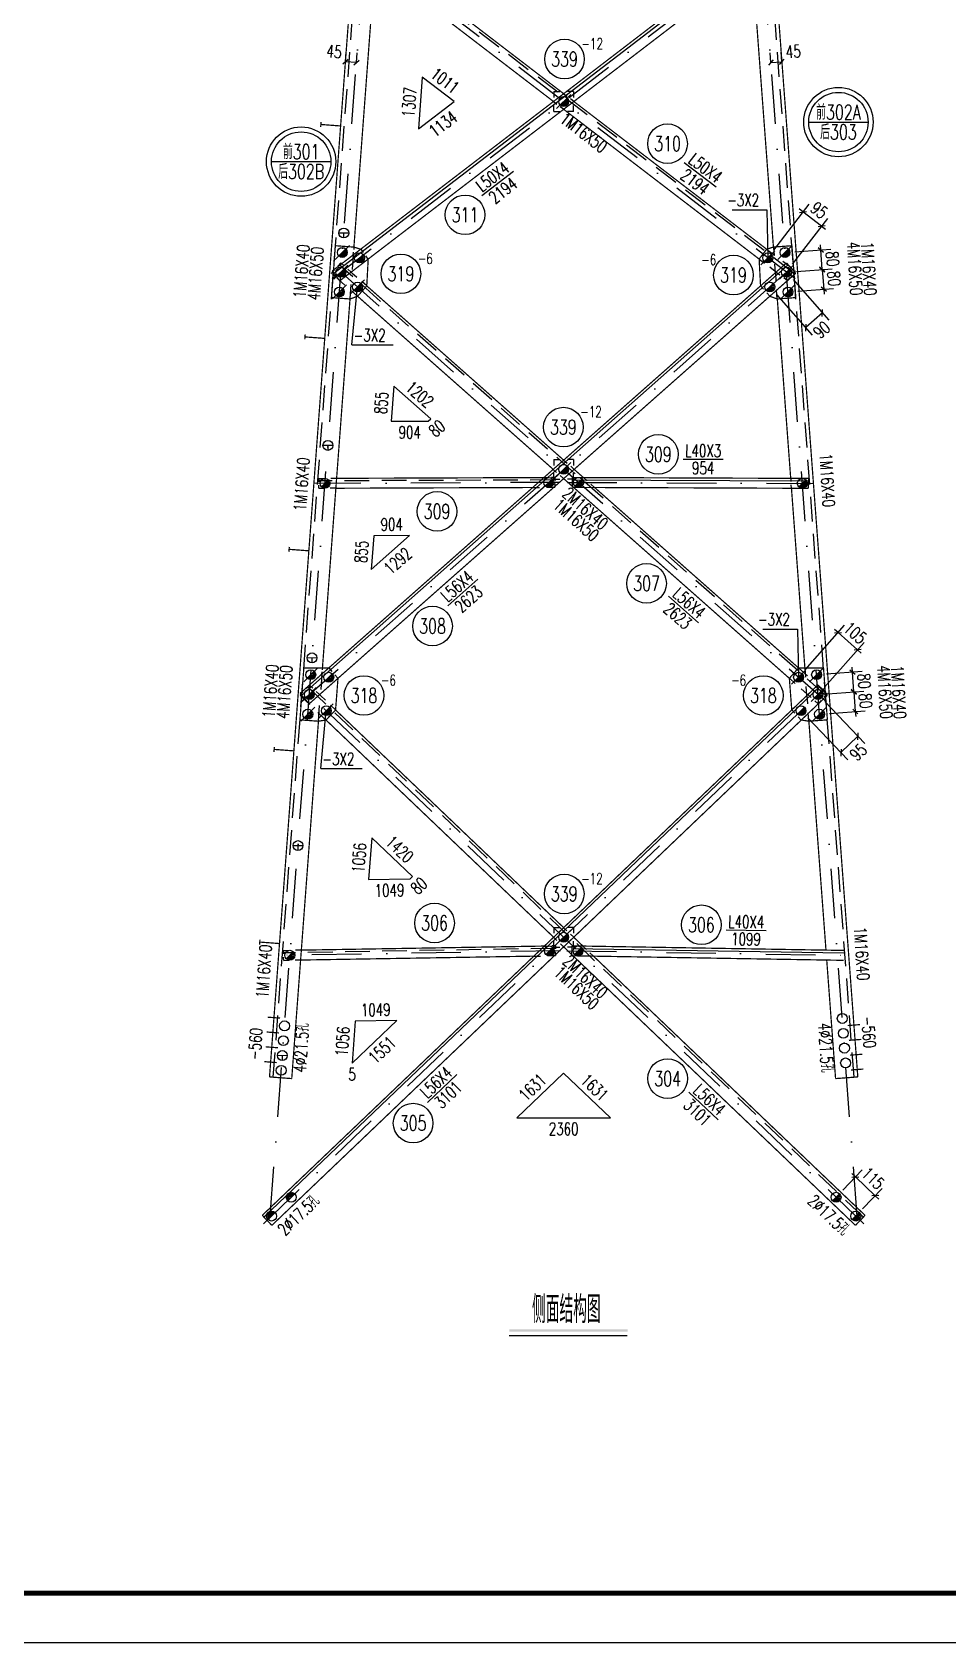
# Model space of a CAD drawing. Header units: millimetres. Extents: x 25936 to 26777, y -10793 to -10199.
# Drawn here: x 26231.8 to 26416.8, y -10792.7 to -10467.6 of the extents above; entities that cross this region are included whole.
import ezdxf
from ezdxf.enums import TextEntityAlignment as Align

# ---------------------------------------------------------------- set-up
doc = ezdxf.new("R2010")
doc.units = ezdxf.units.MM
doc.header["$LTSCALE"] = 10
doc.linetypes.add('DASHDOTX2', pattern=[2, 1, -0.5, 0, -0.5])
doc.linetypes.add('DASHED', pattern=[0.75, 0.5, -0.25])
for name, color, linetype in [('1', 1, 'DASHED'), ('2', 1, 'Continuous'), ('3', 1, 'Continuous'), ('4', 2, 'DASHDOTX2')]:
    doc.layers.add(name, color=color, linetype=linetype)
doc.styles.add('DXT', font='simplex.shx', dxfattribs={"width": 0.72, "bigfont": 'hztxt.shx'})
doc.styles.get("Standard").update_dxf_attribs({"font": 'SIMPLEX.shx', "width": 0.7, "bigfont": 'gbhzfs.shx'})
doc.dimstyles.new('BZ$0', dxfattribs={"dimtxt": 2.5, "dimasz": 1, "dimexe": 2, "dimexo": 2, "dimgap": 1, "dimtad": 1, "dimdec": 0, "dimlfac": 20, "dimzin": 12, "dimdsep": 46, "dimtxsty": 'DXT', "dimblk": 'OBLIQUE', "dimcen": 0.09, "dimclrd": 1, "dimclre": 1, "dimclrt": 7, "dimadec": 4, "dimazin": 3, "dimtfac": 1.4, "dimtdec": 0, "dimtix": 1, "dimtmove": 2, "dimatfit": 3, "dimldrblk": 'OBLIQUE', "dimfxl": 1, "dimtolj": 1, "dimtzin": 0, "dimarcsym": 0})

# ---------------------------------------------------------------- blocks, each defined once
blk = doc.blocks.new('_Oblique')
at = {"color": 0, "linetype": 'ByBlock', "lineweight": -2}
blk.add_line((-0.5, -0.5), (0.5, 0.5), dxfattribs=at)
blk = doc.blocks.new('*D69')
at = {"layer": '3', "color": 1, "lineweight": -2}
for p, q in [((26391.12, -10511.47), (26391.04, -10510.47)), ((26385.88, -10511.86), (26393.11, -10511.32)), ((26391.41, -10515.46), (26391.12, -10511.47)), ((26386.18, -10515.85), (26393.41, -10515.31)), ((26391.41, -10515.46), (26391.49, -10516.46))]:
    blk.add_line(p, q, dxfattribs=at)
at = {"layer": 'Defpoints', "color": 0}
for p in [(26383.89, -10512.01), (26391.12, -10511.47), (26384.18, -10516)]:
    blk.add_point(p, dxfattribs=at)
at = {"layer": '3', "color": 1, "lineweight": -2}
for p, rotation in [((26391.12, -10511.47), 274.2772000000988), ((26391.41, -10515.46), 94.27720000009884)]:
    blk.add_blockref('_Oblique', p, dxfattribs=dict(at, rotation=rotation))
at = {"layer": '3', "color": 7, "insert": (26393.51, -10513.3), "char_height": 2.5, "attachment_point": 5, "rotation": 274.2772, "style": 'DXT'}
blk.add_mtext('\\A1;80', dxfattribs=at)
blk = doc.blocks.new('*D70')
at = {"layer": '3', "color": 1, "lineweight": -2}
for p, q in [((26381.63, -10511.52), (26388.74, -10502.24)), ((26387.52, -10503.83), (26386.73, -10503.22)), ((26391.29, -10506.72), (26387.52, -10503.83)), ((26385.4, -10514.41), (26392.51, -10505.13)), ((26391.29, -10506.72), (26392.08, -10507.33))]:
    blk.add_line(p, q, dxfattribs=at)
at = {"layer": 'Defpoints', "color": 0}
for p in [(26387.52, -10503.83), (26380.41, -10513.11), (26384.18, -10516)]:
    blk.add_point(p, dxfattribs=at)
at = {"layer": '3', "color": 1, "lineweight": -2}
for p, rotation in [((26387.52, -10503.83), 322.557499999728), ((26391.29, -10506.72), 142.557499999728)]:
    blk.add_blockref('_Oblique', p, dxfattribs=dict(at, rotation=rotation))
at = {"layer": '3', "color": 7, "insert": (26390.77, -10503.49), "char_height": 2.5, "attachment_point": 5, "rotation": 322.5575, "style": 'DXT'}
blk.add_mtext('\\A1;95', dxfattribs=at)
blk = doc.blocks.new('*D71')
at = {"layer": '3', "color": 1, "lineweight": -2}
for p, q in [((26382.14, -10520.48), (26389.4, -10528.69)), ((26385.51, -10517.5), (26392.77, -10525.7)), ((26391.44, -10524.21), (26388.07, -10527.19))]:
    blk.add_line(p, q, dxfattribs=at)
at = {"layer": 'Defpoints', "color": 0}
for p in [(26384.18, -10516), (26380.81, -10518.98), (26388.07, -10527.19)]:
    blk.add_point(p, dxfattribs=at)
at = {"layer": '3', "color": 1, "lineweight": -2}
for p, rotation in [((26391.44, -10524.21), 41.49099999989235), ((26388.07, -10527.19), 221.4909999998924)]:
    blk.add_blockref('_Oblique', p, dxfattribs=dict(at, rotation=rotation))
at = {"layer": '3', "color": 7, "insert": (26391.29, -10527.63), "char_height": 2.5, "attachment_point": 5, "rotation": 41.491, "style": 'DXT'}
blk.add_mtext('\\A1;90', dxfattribs=at)
blk = doc.blocks.new('*D72')
at = {"layer": '3', "color": 1, "lineweight": -2}
for p, q in [((26386.18, -10515.85), (26393.41, -10515.31)), ((26391.41, -10515.46), (26391.34, -10514.46)), ((26391.41, -10515.46), (26391.71, -10519.45)), ((26386.48, -10519.84), (26393.71, -10519.3)), ((26391.71, -10519.45), (26391.79, -10520.44))]:
    blk.add_line(p, q, dxfattribs=at)
at = {"layer": 'Defpoints', "color": 0}
for p in [(26384.18, -10516), (26384.48, -10519.99), (26391.71, -10519.45)]:
    blk.add_point(p, dxfattribs=at)
at = {"layer": '3', "color": 1, "lineweight": -2}
for p, rotation in [((26391.41, -10515.46), 274.2773000000449), ((26391.71, -10519.45), 94.27730000004493)]:
    blk.add_blockref('_Oblique', p, dxfattribs=dict(at, rotation=rotation))
at = {"layer": '3', "color": 7, "insert": (26393.81, -10517.28), "char_height": 2.5, "attachment_point": 5, "rotation": 274.2773, "style": 'DXT'}
blk.add_mtext('\\A1;80', dxfattribs=at)
blk = doc.blocks.new('*D73')
at = {"layer": '3', "color": 1, "lineweight": -2}
for p, q in [((26392.26, -10597.1), (26399.49, -10596.56)), ((26397.49, -10596.71), (26397.42, -10595.71)), ((26397.79, -10600.7), (26397.49, -10596.71)), ((26392.55, -10601.09), (26399.78, -10600.55)), ((26397.79, -10600.7), (26397.86, -10601.69))]:
    blk.add_line(p, q, dxfattribs=at)
at = {"layer": 'Defpoints', "color": 0}
for p in [(26390.26, -10597.25), (26397.49, -10596.71), (26390.56, -10601.24)]:
    blk.add_point(p, dxfattribs=at)
at = {"layer": '3', "color": 1, "lineweight": -2}
for p, rotation in [((26397.49, -10596.71), 274.2774999999764), ((26397.79, -10600.7), 94.27749999997643)]:
    blk.add_blockref('_Oblique', p, dxfattribs=dict(at, rotation=rotation))
at = {"layer": '3', "color": 7, "insert": (26399.88, -10598.53), "char_height": 2.5, "attachment_point": 5, "rotation": 274.2775, "style": 'DXT'}
blk.add_mtext('\\A1;80', dxfattribs=at)
blk = doc.blocks.new('*D74')
at = {"layer": '3', "color": 1, "lineweight": -2}
for p, q in [((26387.95, -10596.26), (26395.92, -10587.25)), ((26394.6, -10588.75), (26393.85, -10588.09)), ((26398.53, -10592.23), (26394.6, -10588.75)), ((26391.88, -10599.74), (26399.85, -10590.73)), ((26398.53, -10592.23), (26399.28, -10592.89))]:
    blk.add_line(p, q, dxfattribs=at)
at = {"layer": 'Defpoints', "color": 0}
for p in [(26394.6, -10588.75), (26386.63, -10597.76), (26390.56, -10601.24)]:
    blk.add_point(p, dxfattribs=at)
at = {"layer": '3', "color": 1, "lineweight": -2}
for p, rotation in [((26394.6, -10588.75), 318.5087999999614), ((26398.53, -10592.23), 138.5087999999614)]:
    blk.add_blockref('_Oblique', p, dxfattribs=dict(at, rotation=rotation))
at = {"layer": '3', "color": 7, "insert": (26398.05, -10588.8), "char_height": 2.5, "attachment_point": 5, "rotation": 318.5088, "style": 'DXT'}
blk.add_mtext('\\A1;105', dxfattribs=at)
blk = doc.blocks.new('*D75')
at = {"layer": '3', "color": 1, "lineweight": -2}
for p, q in [((26391.94, -10602.68), (26400, -10611.13)), ((26388.5, -10605.96), (26396.56, -10614.41)), ((26398.62, -10609.68), (26395.18, -10612.96))]:
    blk.add_line(p, q, dxfattribs=at)
at = {"layer": 'Defpoints', "color": 0}
for p in [(26390.56, -10601.24), (26387.12, -10604.52), (26395.18, -10612.96)]:
    blk.add_point(p, dxfattribs=at)
at = {"layer": '3', "color": 1, "lineweight": -2}
for p, rotation in [((26398.62, -10609.68), 43.65079999998532), ((26395.18, -10612.96), 223.6507999999853)]:
    blk.add_blockref('_Oblique', p, dxfattribs=dict(at, rotation=rotation))
at = {"layer": '3', "color": 7, "insert": (26398.69, -10612.89), "char_height": 2.5, "attachment_point": 5, "rotation": 43.6508, "style": 'DXT'}
blk.add_mtext('\\A1;95', dxfattribs=at)
blk = doc.blocks.new('*D76')
at = {"layer": '3', "color": 1, "lineweight": -2}
for p, q in [((26392.55, -10601.09), (26399.78, -10600.55)), ((26397.79, -10600.7), (26397.71, -10599.7)), ((26397.79, -10600.7), (26398.09, -10604.69)), ((26392.85, -10605.08), (26400.08, -10604.54)), ((26398.09, -10604.69), (26398.16, -10605.68))]:
    blk.add_line(p, q, dxfattribs=at)
at = {"layer": 'Defpoints', "color": 0}
for p in [(26390.56, -10601.24), (26398.09, -10604.69), (26390.86, -10605.23)]:
    blk.add_point(p, dxfattribs=at)
at = {"layer": '3', "color": 1, "lineweight": -2}
for p, rotation in [((26397.79, -10600.7), 274.2775999999618), ((26398.09, -10604.69), 94.27759999996175)]:
    blk.add_blockref('_Oblique', p, dxfattribs=dict(at, rotation=rotation))
at = {"layer": '3', "color": 7, "insert": (26400.18, -10602.52), "char_height": 2.5, "attachment_point": 5, "rotation": 274.2776, "style": 'DXT'}
blk.add_mtext('\\A1;80', dxfattribs=at)
blk = doc.blocks.new('M16X50')
for p, q in [((-0.283, -0.283), (0.283, 0.283)), ((-0.141, -0.141), (0.141, 0.141))]:
    blk.add_line(p, q)
blk.add_circle((0, 0), 0.2)
for radius in [0.16, 0.12, 0.08, 0.04]:
    blk.add_arc((0, 0), radius, 225, 45)
blk = doc.blocks.new('M16X40')
blk.add_line((-0.141, -0.141), (0.141, 0.141))
blk.add_circle((0, 0), 0.2)
for radius in [0.16, 0.12, 0.08, 0.04]:
    blk.add_arc((0, 0), radius, 225, 45)
blk = doc.blocks.new('M20X45')
blk.add_circle((0, 0), 0.2)
blk = doc.blocks.new('*D52')
at = {"color": 1, "lineweight": -2}
for p, q in [((26381.02, -10473.7), (26380.87, -10471.69)), ((26383.26, -10473.53), (26383.11, -10471.52)), ((26381.02, -10473.68), (26383.26, -10473.51))]:
    blk.add_line(p, q, dxfattribs=at)
at = {"layer": 'Defpoints', "color": 0}
for p in [(26383.26, -10473.51), (26381.17, -10475.69), (26383.41, -10475.53)]:
    blk.add_point(p, dxfattribs=at)
at = {"color": 1, "lineweight": -2}
for p, rotation in [((26381.02, -10473.68), 184.2772012896498), ((26383.26, -10473.51), 4.27720128964986)]:
    blk.add_blockref('_Oblique', p, dxfattribs=dict(at, rotation=rotation))
at = {"color": 7, "insert": (26385.55, -10471.46), "char_height": 2.5, "attachment_point": 5, "rotation": 4.2772, "style": 'DXT'}
blk.add_mtext('\\A1;45', dxfattribs=at)
blk = doc.blocks.new('*D53')
at = {"color": 1, "lineweight": -2}
for p, q in [((26295.1, -10473.53), (26295.25, -10471.52)), ((26297.35, -10473.7), (26297.5, -10471.69)), ((26297.35, -10473.68), (26295.11, -10473.51))]:
    blk.add_line(p, q, dxfattribs=at)
at = {"layer": 'Defpoints', "color": 0}
for p in [(26295.11, -10473.51), (26294.96, -10475.53), (26297.2, -10475.69)]:
    blk.add_point(p, dxfattribs=at)
at = {"color": 1, "lineweight": -2}
for p, rotation in [((26295.11, -10473.51), 175.7227987103501), ((26297.35, -10473.68), 355.7227987103502)]:
    blk.add_blockref('_Oblique', p, dxfattribs=dict(at, rotation=rotation))
at = {"color": 7, "insert": (26292.82, -10471.46), "char_height": 2.5, "attachment_point": 5, "rotation": 355.7228, "style": 'DXT'}
blk.add_mtext('\\A1;45', dxfattribs=at)
blk = doc.blocks.new('*D54')
at = {"color": 1, "lineweight": -2}
for p, q in [((26395.58, -10701.29), (26399.5, -10697.18)), ((26398.12, -10698.63), (26397.39, -10697.94)), ((26398.12, -10698.63), (26402.1, -10702.42)), ((26399.57, -10705.08), (26403.48, -10700.97)), ((26402.1, -10702.42), (26402.82, -10703.11))]:
    blk.add_line(p, q, dxfattribs=at)
at = {"layer": 'Defpoints', "color": 0}
for p in [(26402.1, -10702.42), (26394.2, -10702.74), (26398.19, -10706.53)]:
    blk.add_point(p, dxfattribs=at)
at = {"color": 1, "lineweight": -2}
for p, rotation in [((26398.12, -10698.63), 316.3840581721474), ((26402.1, -10702.42), 136.3840581721474)]:
    blk.add_blockref('_Oblique', p, dxfattribs=dict(at, rotation=rotation))
at = {"color": 7, "insert": (26401.66, -10698.9), "char_height": 2.5, "attachment_point": 5, "rotation": 316.3841, "style": 'DXT'}
blk.add_mtext('\\A1;115', dxfattribs=at)
blk = doc.blocks.new('GWTKA1')
blk.add_line((22630.71, -9765.88), (21789.71, -9765.88))
at = {"const_width": 1}
blk.add_lwpolyline([(21814.71, -9755.88), (21814.71, -9181.88), (22620.71, -9181.88), (22620.71, -9755.88), (21814.71, -9755.88)], dxfattribs=at)

msp = doc.modelspace()

# ---------------------------------------------------------------- linework, layer by layer
for p, q in [((26292.736, -10516.163), (26379.846, -10449.461)), ((26388.676, -10485.697), (26400.676, -10485.697)), ((26280.164, -10493.679), (26292.164, -10493.679)), ((26369.984, -10498.828), (26363.533, -10493.888)), ((26329.077, -10495.644), (26322.626, -10500.584)), ((26286.277, -10601.391), (26384.524, -10514.496)), ((26371.419, -10553.808), (26363.294, -10553.778)), ((26340.932, -10557.944), (26388.624, -10558.123)), ((26321.871, -10577.987), (26315.785, -10583.369)), ((26366.422, -10586.765), (26360.336, -10581.382)), ((26278.659, -10706.744), (26390.842, -10599.723)), ((26380.101, -10648.948), (26371.977, -10648.812)), ((26340.837, -10652.488), (26395.755, -10653.406)), ((26317.58, -10677.975), (26311.702, -10683.583)), ((26370.375, -10687.121), (26364.496, -10681.512)), ((26328.178, -10730.632), (26351.986, -10730.632))]:
    msp.add_line(p, q)
at = {"const_width": 0.25}
for points in [[(26398.59, -10678.442), (26377.526, -10396.796)], [(26279.779, -10678.442), (26299.687, -10412.253)], [(26292.432, -10515.766), (26379.542, -10449.064)], [(26381.062, -10451.049), (26293.952, -10517.751)], [(26302.666, -10455.152), (26337.128, -10481.541)], [(26339.184, -10479.966), (26304.186, -10453.167)], [(26300.911, -10456.219), (26296.82, -10510.931)], [(26377.457, -10456.219), (26381.549, -10510.931)], [(26380.18, -10511.358), (26341.24, -10481.541)], [(26339.184, -10483.115), (26378.66, -10513.343)], [(26293.08, -10510.651), (26292.714, -10515.55)], [(26296.82, -10510.931), (26293.08, -10510.651)], [(26298.188, -10511.358), (26296.82, -10510.931)], [(26380.18, -10511.358), (26381.549, -10510.931)], [(26381.549, -10510.931), (26385.289, -10510.651)], [(26385.289, -10510.651), (26385.673, -10515.795)], [(26285.945, -10601.017), (26384.193, -10514.122)], [(26296.702, -10512.496), (26296.702, -10512.496)], [(26299.419, -10518.759), (26299.708, -10513.343)], [(26378.66, -10513.343), (26380.18, -10511.358)], [(26378.95, -10518.759), (26378.66, -10513.343)], [(26384.193, -10514.122), (26386.048, -10516.219)], [(26386.048, -10516.219), (26287.8, -10603.114)], [(26292.674, -10516.082), (26292.297, -10521.122)], [(26293.952, -10517.751), (26292.432, -10515.766)], [(26292.642, -10516.504), (26292.642, -10516.504)], [(26293.741, -10517.475), (26293.741, -10517.475)], [(26296.271, -10515.975), (26296.271, -10515.975)], [(26296.432, -10516.117), (26296.432, -10516.117)], [(26381.916, -10515.836), (26381.916, -10515.836)], [(26381.937, -10516.117), (26381.937, -10516.117)], [(26382.098, -10515.975), (26382.098, -10515.975)], [(26385.04, -10515.08), (26385.04, -10515.08)], [(26385.655, -10515.55), (26385.655, -10515.55)], [(26385.726, -10516.504), (26386.072, -10521.122)], [(26297.564, -10520.857), (26299.419, -10518.759)], [(26339.184, -10553.93), (26299.419, -10518.759)], [(26296.036, -10521.402), (26290.466, -10595.882)], [(26292.297, -10521.122), (26296.036, -10521.402)], [(26296.036, -10521.402), (26297.564, -10520.857)], [(26297.564, -10520.857), (26337.071, -10555.799)], [(26382.332, -10521.402), (26380.805, -10520.857)], [(26386.072, -10521.122), (26382.332, -10521.402)], [(26382.332, -10521.402), (26385.04, -10557.609)], [(26343.167, -10557.452), (26341.297, -10555.799)], [(26293.179, -10559.61), (26332.93, -10559.461)], [(26335.201, -10557.452), (26293.328, -10557.609)], [(26337.175, -10559.445), (26337.442, -10559.444)], [(26337.442, -10559.444), (26337.441, -10559.21)], [(26339.184, -10557.668), (26340.928, -10559.21)], [(26340.927, -10559.444), (26340.934, -10557.444)], [(26388.618, -10559.623), (26340.927, -10559.444)], [(26340.934, -10557.444), (26388.625, -10557.623)], [(26341.194, -10559.445), (26384.763, -10597.98)], [(26386.618, -10595.882), (26345.438, -10559.461)], [(26385.19, -10559.61), (26387.902, -10595.882)], [(26388.625, -10557.623), (26388.618, -10559.623)], [(26286.705, -10595.89), (26286.348, -10600.661)], [(26291.751, -10595.882), (26286.705, -10595.89)], [(26290.375, -10597.099), (26290.375, -10597.099)], [(26293.117, -10604.366), (26293.606, -10597.98)], [(26384.763, -10597.98), (26386.618, -10595.882)], [(26385.252, -10604.366), (26384.763, -10597.98)], [(26386.618, -10595.882), (26391.664, -10595.89)], [(26391.664, -10595.89), (26392.044, -10600.983)], [(26278.313, -10706.382), (26390.497, -10599.362)], [(26392.43, -10601.388), (26280.246, -10708.408)], [(26286.292, -10601.409), (26285.922, -10606.361)], [(26287.8, -10603.114), (26285.945, -10601.017)], [(26286.27, -10601.704), (26286.27, -10601.704)], [(26289.878, -10601.276), (26289.878, -10601.276)], [(26290.05, -10601.44), (26290.05, -10601.44)], [(26388.293, -10601.102), (26388.293, -10601.102)], [(26388.318, -10601.44), (26388.318, -10601.44)], [(26388.49, -10601.276), (26388.49, -10601.276)], [(26390.497, -10599.362), (26392.43, -10601.388)], [(26392.02, -10600.661), (26392.02, -10600.661)], [(26392.098, -10601.704), (26392.447, -10606.361)], [(26291.184, -10606.392), (26293.117, -10604.366)], [(26339.184, -10648.313), (26293.117, -10604.366)], [(26289.661, -10606.641), (26284.266, -10678.778)], [(26285.922, -10606.361), (26289.661, -10606.641)], [(26289.661, -10606.641), (26291.184, -10606.392)], [(26291.184, -10606.392), (26337.156, -10650.248)], [(26388.707, -10606.641), (26387.184, -10606.392)], [(26392.447, -10606.361), (26388.707, -10606.641)], [(26388.707, -10606.641), (26392.163, -10652.845)], [(26343.069, -10652.019), (26341.212, -10650.248)], [(26335.293, -10652.025), (26286.206, -10652.846)], [(26337.287, -10653.992), (26337.557, -10653.988)], [(26337.557, -10653.988), (26337.552, -10653.739)], [(26339.184, -10652.183), (26340.822, -10653.745)], [(26340.812, -10653.988), (26340.845, -10651.988)], [(26395.73, -10654.906), (26340.812, -10653.988)], [(26340.845, -10651.988), (26395.763, -10652.906)], [(26341.074, -10653.986), (26398.122, -10708.408)], [(26400.055, -10706.382), (26345.204, -10654.055)], [(26286.056, -10654.848), (26333.159, -10654.061)], [(26392.313, -10654.848), (26394.102, -10678.778)], [(26284.266, -10678.778), (26279.779, -10678.442)], [(26394.102, -10678.778), (26398.59, -10678.442)], [(26280.246, -10708.408), (26278.313, -10706.382)], [(26398.122, -10708.408), (26400.055, -10706.382)]]:
    msp.add_lwpolyline(points, dxfattribs=at)
for centre, radius in [((26339.352, -10472.977), 4), ((26394.676, -10485.697), 7), ((26394.676, -10485.697), 6), ((26286.164, -10493.679), 7), ((26286.164, -10493.679), 6), ((26360.171, -10490.054), 4), ((26319.264, -10504.418), 4), ((26306.307, -10516.33), 4), ((26373.476, -10516.579), 4), ((26339.119, -10547.268), 4), ((26358.298, -10552.759), 4), ((26313.614, -10564.283), 4), ((26355.928, -10578.818), 4), ((26312.702, -10587.431), 4), ((26298.847, -10601.445), 4), ((26379.521, -10601.445), 4), ((26339.293, -10641.503), 4), ((26313.112, -10647.372), 4), ((26366.995, -10647.728), 4), ((26360.188, -10678.785), 4), ((26308.774, -10687.758), 4)]:
    msp.add_circle(centre, radius)
msp.add_trace([(26328.178, -10729.382), (26328.178, -10729.882), (26352.082, -10729.382), (26352.082, -10729.882)])
at = {"layer": '1'}
for p, q in [((26280.527, -10678.498), (26306.553, -10330.507)), ((26397.842, -10678.498), (26371.816, -10330.507)), ((26385.633, -10516.163), (26298.523, -10449.461)), ((26337.128, -10481.541), (26337.807, -10482.06)), ((26337.184, -10479.541), (26337.184, -10480.741)), ((26337.184, -10479.541), (26338.384, -10479.541)), ((26339.184, -10479.966), (26339.863, -10480.486)), ((26341.184, -10479.541), (26339.984, -10479.541)), ((26341.24, -10481.541), (26340.562, -10481.021)), ((26341.184, -10479.541), (26341.184, -10480.741)), ((26337.184, -10483.541), (26337.184, -10482.341)), ((26337.184, -10483.541), (26338.384, -10483.541)), ((26339.184, -10483.115), (26338.506, -10482.596)), ((26341.184, -10483.541), (26339.984, -10483.541)), ((26341.184, -10483.541), (26341.184, -10482.341)), ((26294.175, -10514.122), (26293.563, -10514.814)), ((26294.175, -10514.122), (26294.867, -10514.733)), ((26296.702, -10512.496), (26296.483, -10515.435)), ((26296.702, -10512.496), (26296.741, -10511.98)), ((26296.82, -10510.931), (26296.781, -10511.447)), ((26298.188, -10511.358), (26298.188, -10511.358)), ((26298.188, -10511.358), (26298.188, -10511.358)), ((26298.188, -10511.358), (26298.69, -10512.013)), ((26299.708, -10513.343), (26299.206, -10512.688)), ((26378.66, -10513.343), (26379.735, -10514.166)), ((26380.18, -10511.358), (26381.784, -10512.586)), ((26381.549, -10510.931), (26381.677, -10512.642)), ((26385.04, -10515.08), (26383.437, -10513.852)), ((26292.32, -10516.219), (26292.933, -10515.527)), ((26292.32, -10516.219), (26292.427, -10516.313)), ((26292.642, -10516.504), (26292.536, -10516.41)), ((26292.642, -10516.504), (26293.005, -10516.824)), ((26292.674, -10516.082), (26292.687, -10515.907)), ((26292.714, -10515.55), (26292.7, -10515.726)), ((26293.741, -10517.475), (26293.378, -10517.155)), ((26392.092, -10601.391), (26293.844, -10514.496)), ((26296.271, -10515.975), (26295.579, -10515.364)), ((26296.271, -10515.975), (26296.324, -10516.022)), ((26296.432, -10516.117), (26296.379, -10516.07)), ((26296.432, -10516.117), (26297.417, -10516.989)), ((26381.916, -10515.836), (26380.842, -10515.013)), ((26381.937, -10516.117), (26381.809, -10514.406)), ((26381.916, -10515.836), (26381.976, -10515.882)), ((26381.937, -10516.117), (26382.067, -10517.861)), ((26382.098, -10515.975), (26382.038, -10515.929)), ((26382.098, -10515.975), (26382.863, -10516.561)), ((26384.417, -10517.751), (26383.651, -10517.165)), ((26384.417, -10517.751), (26384.918, -10517.096)), ((26385.04, -10515.08), (26385.243, -10515.235)), ((26385.937, -10515.766), (26385.435, -10516.421)), ((26385.655, -10515.55), (26385.452, -10515.395)), ((26385.655, -10515.55), (26385.748, -10515.622)), ((26385.673, -10515.795), (26385.691, -10516.029)), ((26385.726, -10516.504), (26385.709, -10516.27)), ((26385.937, -10515.766), (26385.844, -10515.695)), ((26293.741, -10517.475), (26295.002, -10518.591)), ((26296.036, -10521.402), (26296.256, -10518.463)), ((26297.564, -10520.857), (26296.302, -10519.741)), ((26299.419, -10518.759), (26298.433, -10517.887)), ((26378.95, -10518.759), (26379.562, -10519.451)), ((26380.805, -10520.857), (26380.193, -10520.165)), ((26382.332, -10521.402), (26382.202, -10519.658)), ((26337.071, -10555.799), (26337.768, -10556.416)), ((26337.184, -10553.799), (26337.184, -10554.999)), ((26337.184, -10553.799), (26338.384, -10553.799)), ((26339.184, -10553.93), (26339.882, -10554.547)), ((26341.184, -10553.799), (26339.984, -10553.799)), ((26341.297, -10555.799), (26340.6, -10555.182)), ((26341.184, -10553.799), (26341.184, -10554.999)), ((26289.743, -10557.623), (26290.926, -10557.618)), ((26289.743, -10557.623), (26289.745, -10558.283)), ((26337.436, -10557.944), (26289.745, -10558.123)), ((26289.751, -10559.623), (26289.748, -10558.963)), ((26289.751, -10559.623), (26290.882, -10559.618)), ((26293.179, -10559.61), (26292.047, -10559.614)), ((26293.328, -10557.609), (26292.145, -10557.614)), ((26332.93, -10559.461), (26334.331, -10559.456)), ((26335.201, -10557.452), (26335.938, -10557.45)), ((26337.175, -10559.445), (26335.774, -10559.45)), ((26337.434, -10557.444), (26336.697, -10557.447)), ((26337.184, -10557.799), (26337.184, -10556.599)), ((26337.184, -10557.799), (26338.384, -10557.799)), ((26337.434, -10557.444), (26337.436, -10558.027)), ((26337.441, -10559.21), (26337.439, -10558.627)), ((26339.184, -10557.668), (26338.487, -10557.051)), ((26341.184, -10557.799), (26339.984, -10557.799)), ((26340.928, -10559.21), (26341.015, -10559.287)), ((26341.194, -10559.445), (26341.106, -10559.367)), ((26341.184, -10557.799), (26341.184, -10556.599)), ((26343.167, -10557.452), (26343.917, -10558.115)), ((26345.438, -10559.461), (26344.689, -10558.798)), ((26385.04, -10557.609), (26385.089, -10558.269)), ((26385.19, -10559.61), (26385.14, -10558.95)), ((26290.375, -10597.099), (26290.14, -10600.248)), ((26290.375, -10597.099), (26290.405, -10596.698)), ((26290.466, -10595.882), (26290.436, -10596.284)), ((26291.751, -10595.882), (26292.363, -10596.575)), ((26293.606, -10597.98), (26292.993, -10597.288)), ((26384.763, -10597.98), (26385.928, -10599.01)), ((26386.618, -10595.882), (26388.401, -10597.459)), ((26387.902, -10595.882), (26388.04, -10597.717)), ((26285.938, -10601.388), (26286.576, -10600.719)), ((26285.938, -10601.388), (26286.048, -10601.492)), ((26286.27, -10601.704), (26286.161, -10601.6)), ((26286.27, -10601.704), (26287.892, -10603.251)), ((26286.292, -10601.409), (26286.311, -10601.162)), ((26286.348, -10600.661), (26286.33, -10600.908)), ((26287.871, -10599.362), (26287.233, -10600.03)), ((26399.71, -10706.744), (26287.526, -10599.723)), ((26287.871, -10599.362), (26288.534, -10599.993)), ((26289.878, -10601.276), (26289.216, -10600.644)), ((26289.878, -10601.276), (26289.935, -10601.33)), ((26290.05, -10601.44), (26289.994, -10601.386)), ((26290.05, -10601.44), (26291.062, -10602.406)), ((26388.293, -10601.102), (26387.128, -10600.072)), ((26388.318, -10601.44), (26388.181, -10599.606)), ((26388.293, -10601.102), (26388.358, -10601.159)), ((26388.318, -10601.44), (26388.446, -10603.156)), ((26388.49, -10601.276), (26388.425, -10601.219)), ((26388.49, -10601.276), (26389.176, -10601.883)), ((26392.02, -10600.661), (26390.238, -10599.084)), ((26392.423, -10601.017), (26391.811, -10601.709)), ((26392.02, -10600.661), (26392.153, -10600.778)), ((26392.044, -10600.983), (26392.062, -10601.221)), ((26392.098, -10601.704), (26392.081, -10601.466)), ((26392.423, -10601.017), (26392.29, -10600.899)), ((26291.184, -10606.392), (26289.563, -10604.845)), ((26289.661, -10606.641), (26289.897, -10603.492)), ((26293.117, -10604.366), (26292.105, -10603.4)), ((26385.252, -10604.366), (26385.889, -10605.034)), ((26388.707, -10606.641), (26388.579, -10604.924)), ((26390.568, -10603.114), (26389.882, -10602.508)), ((26390.568, -10603.114), (26391.18, -10602.422)), ((26387.184, -10606.392), (26386.546, -10605.723)), ((26337.156, -10650.248), (26337.825, -10650.886)), ((26337.184, -10648.248), (26337.184, -10649.448)), ((26337.184, -10648.248), (26338.384, -10648.248)), ((26339.184, -10648.313), (26339.854, -10648.951)), ((26341.184, -10648.248), (26339.984, -10648.248)), ((26341.212, -10650.248), (26340.543, -10649.609)), ((26341.184, -10648.248), (26341.184, -10649.448)), ((26282.605, -10652.906), (26283.793, -10652.886)), ((26282.605, -10652.906), (26282.616, -10653.566)), ((26337.531, -10652.488), (26282.614, -10653.406)), ((26286.206, -10652.846), (26285.018, -10652.866)), ((26335.293, -10652.025), (26336.029, -10652.013)), ((26337.523, -10651.988), (26336.787, -10652)), ((26337.184, -10652.248), (26337.184, -10651.048)), ((26337.184, -10652.248), (26338.384, -10652.248)), ((26337.523, -10651.988), (26337.533, -10652.566)), ((26337.552, -10653.739), (26337.543, -10653.161)), ((26339.184, -10652.183), (26338.515, -10651.544)), ((26341.184, -10652.248), (26339.984, -10652.248)), ((26340.816, -10653.739), (26340.904, -10653.823)), ((26340.822, -10653.745), (26340.905, -10653.824)), ((26340.822, -10653.745), (26340.905, -10653.824)), ((26341.074, -10653.986), (26340.991, -10653.906)), ((26341.074, -10653.986), (26340.991, -10653.906)), ((26341.081, -10653.992), (26340.994, -10653.909)), ((26341.184, -10652.248), (26341.184, -10651.048)), ((26343.069, -10652.019), (26343.774, -10652.691)), ((26345.204, -10654.055), (26344.499, -10653.383)), ((26282.639, -10654.906), (26282.628, -10654.246)), ((26282.639, -10654.906), (26283.766, -10654.887)), ((26286.056, -10654.848), (26284.928, -10654.867)), ((26333.159, -10654.061), (26334.521, -10654.039)), ((26337.287, -10653.992), (26335.925, -10654.015))]:
    msp.add_line(p, q, dxfattribs=at)
at = {"layer": '2'}
for p, q in [((26373.203, -10503.398), (26380.203, -10503.398)), ((26380.203, -10503.398), (26380.413, -10513.111)), ((26296.427, -10530.658), (26297.555, -10518.98)), ((26296.427, -10530.658), (26304.768, -10530.658)), ((26379.417, -10588.047), (26386.417, -10588.047)), ((26386.417, -10588.047), (26386.627, -10597.759)), ((26290.118, -10616.195), (26291.246, -10604.516)), ((26290.118, -10616.195), (26298.459, -10616.195))]:
    msp.add_line(p, q, dxfattribs=at)
at = {"layer": '2', "const_width": 0.25}
for points in [[(26294.136, -10486.478), (26290.147, -10486.18), (26290.11, -10486.679), (26290.184, -10485.682)], [(26293.776, -10508.087), (26294.776, -10508.087), (26294.776, -10509.087), (26294.776, -10508.087), (26295.776, -10508.087)], [(26290.929, -10529.359), (26286.94, -10529.061), (26286.903, -10529.559), (26286.977, -10528.562)], [(26290.569, -10550.967), (26291.569, -10550.967), (26291.569, -10551.967), (26291.569, -10550.967), (26292.569, -10550.967)], [(26287.722, -10572.239), (26283.733, -10571.941), (26283.696, -10572.439), (26283.77, -10571.442)], [(26287.362, -10593.847), (26288.362, -10593.847), (26288.362, -10594.847), (26288.362, -10593.847), (26289.362, -10593.847)], [(26284.701, -10612.626), (26280.713, -10612.328), (26280.675, -10612.827), (26280.75, -10611.83)], [(26284.528, -10631.741), (26285.528, -10631.741), (26285.528, -10632.741), (26285.528, -10631.741), (26286.528, -10631.741)], [(26281.793, -10651.518), (26277.804, -10651.22), (26277.767, -10651.718), (26277.841, -10650.721)], [(26281.92, -10666.569), (26279.427, -10666.383)], [(26281.697, -10669.561), (26279.204, -10669.374)], [(26399.053, -10667.878), (26396.56, -10668.065)], [(26281.473, -10672.552), (26278.98, -10672.366)], [(26399.277, -10670.87), (26396.784, -10671.057)], [(26281.249, -10675.544), (26278.756, -10675.358)], [(26283.358, -10674.123), (26282.358, -10674.123), (26282.358, -10675.123), (26282.358, -10674.123), (26281.358, -10674.123)], [(26399.501, -10673.862), (26397.008, -10674.048)], [(26399.724, -10676.853), (26397.231, -10677.04)]]:
    msp.add_lwpolyline(points, dxfattribs=at)
at = {"layer": '2'}
for centre in [(26294.776, -10508.087), (26291.569, -10550.967), (26288.362, -10593.847), (26285.528, -10631.741), (26282.358, -10674.123)]:
    msp.add_circle(centre, 1, dxfattribs=at)
at = {"layer": '3'}
for p, q in [((26310.626, -10476.626), (26309.847, -10487.053)), ((26317.045, -10481.541), (26310.626, -10476.626)), ((26309.847, -10487.053), (26317.045, -10481.541)), ((26304.857, -10539.005), (26304.326, -10546.097)), ((26312.344, -10545.628), (26304.857, -10539.005)), ((26304.326, -10546.097), (26311.846, -10546.068)), ((26311.846, -10546.068), (26312.344, -10545.628)), ((26300.33, -10576.006), (26308.073, -10569.159)), ((26300.84, -10569.186), (26300.33, -10576.006)), ((26308.073, -10569.159), (26300.84, -10569.186)), ((26300.409, -10630.173), (26299.779, -10638.597)), ((26308.629, -10638.015), (26300.409, -10630.173)), ((26299.779, -10638.597), (26308.165, -10638.455)), ((26308.165, -10638.455), (26308.629, -10638.015)), ((26297.072, -10667.219), (26296.442, -10675.643)), ((26296.482, -10675.643), (26305.459, -10667.079)), ((26305.459, -10667.079), (26297.072, -10667.219)), ((26296.442, -10675.643), (26296.482, -10675.643)), ((26339.184, -10677.679), (26329.744, -10686.684)), ((26348.624, -10686.684), (26339.184, -10677.679)), ((26329.744, -10686.684), (26348.624, -10686.684))]:
    msp.add_line(p, q, dxfattribs=at)
at = {"layer": '4'}
for p, q in [((26279.934, -10706.532), (26308.123, -10329.622)), ((26398.434, -10706.532), (26370.245, -10329.622)), ((26292.398, -10517.367), (26381.096, -10449.448)), ((26385.971, -10517.367), (26297.273, -10449.448)), ((26286.124, -10602.728), (26385.87, -10514.508)), ((26392.245, -10602.728), (26292.499, -10514.508)), ((26338.438, -10558.44), (26288.747, -10558.626)), ((26339.93, -10558.44), (26389.622, -10558.626)), ((26278.556, -10708.085), (26392.187, -10599.684)), ((26399.812, -10708.085), (26286.181, -10599.684)), ((26338.54, -10652.971), (26281.622, -10653.922)), ((26339.829, -10652.971), (26396.746, -10653.922))]:
    msp.add_line(p, q, dxfattribs=at)

# ---------------------------------------------------------------- block references
msp.add_blockref('GWTKA1', (4145.944, -1026.791))
at = {"layer": '2', "xscale": 5, "yscale": 5, "zscale": 5}
for name, p in [('M16X50', (26339.184, -10481.541)), ('M16X50', (26380.413, -10513.111)), ('M16X50', (26294.184, -10515.999)), ('M16X50', (26384.184, -10515.999)), ('M16X40', (26380.813, -10518.98)), ('M16X50', (26339.184, -10555.799)), ('M16X40', (26290.997, -10558.618)), ('M16X40', (26336.188, -10558.449)), ('M16X40', (26342.18, -10558.449)), ('M16X40', (26387.372, -10558.618)), ('M16X50', (26386.627, -10597.759)), ('M16X50', (26287.809, -10601.237)), ('M16X50', (26390.559, -10601.237)), ('M16X40', (26387.122, -10604.516)), ('M16X50', (26339.184, -10650.248)), ('M16X40', (26283.872, -10653.885)), ('M16X40', (26283.872, -10653.885)), ('M16X40', (26336.29, -10653.009)), ('M16X40', (26342.078, -10653.009)), ('M20X45', (26395.451, -10666.644)), ('M20X45', (26282.582, -10671.131)), ('M20X45', (26282.806, -10668.139)), ('M20X45', (26395.675, -10669.635)), ('M20X45', (26282.358, -10674.123)), ('M20X45', (26395.898, -10672.627)), ('M20X45', (26282.134, -10677.114)), ('M20X45', (26396.122, -10675.619)), ('M16X40', (26394.205, -10702.736)), ('M16X40', (26398.187, -10706.53))]:
    msp.add_blockref(name, p, dxfattribs=at)
at = {"layer": '2', "color": 3, "zscale": 4.999999867545234}
for name, p, xscale, yscale in [('M16X50', (26294.483, -10512.01), 4.999999867548468, 4.99999986754483), ('M16X50', (26383.886, -10512.01), 4.999999867548468, 4.99999986754483), ('M16X40', (26297.956, -10513.111), 4.999999867548468, 4.99999986754483), ('M16X50', (26293.886, -10519.987), 4.999999867548468, 4.99999986754483), ('M16X50', (26297.555, -10518.98), 4.999999867548468, 4.99999986754483), ('M16X50', (26384.483, -10519.987), 4.999999867548468, 4.99999986754483), ('M16X50', (26288.108, -10597.248), 4.999999867548468, 4.99999986754483), ('M16X40', (26291.742, -10597.759), 4.999999867548468, 4.99999986754483), ('M16X50', (26390.261, -10597.248), 4.999999867548468, 4.99999986754483), ('M16X50', (26287.511, -10605.226), 4.999999867548468, 4.99999986754483), ('M16X50', (26291.246, -10604.516), 4.999999867548468, 4.99999986754483), ('M16X50', (26390.858, -10605.226), 4.999999867548468, 4.99999986754483), ('M16X40', (26284.164, -10702.736), -4.999999867548468, -4.99999986754483), ('M16X40', (26280.182, -10706.53), -4.999999867548468, -4.99999986754483), ('M16X40', (26280.182, -10706.53), -4.999999867548468, -4.99999986754483)]:
    msp.add_blockref(name, p, dxfattribs=dict(at, xscale=xscale, yscale=yscale))

# ---------------------------------------------------------------- texts
at = {"width": 0.7}
for s, p in [('339', (26339.352, -10472.977)), ('310', (26360.171, -10490.054)), ('311', (26319.264, -10504.418)), ('319', (26306.307, -10516.33)), ('319', (26373.476, -10516.579)), ('339', (26339.119, -10547.268)), ('309', (26358.298, -10552.759)), ('309', (26313.614, -10564.283)), ('307', (26355.929, -10578.819)), ('308', (26312.702, -10587.431)), ('318', (26298.848, -10601.445)), ('318', (26379.521, -10601.445)), ('339', (26339.293, -10641.503)), ('306', (26313.112, -10647.372)), ('306', (26366.995, -10647.729)), ('304', (26360.188, -10678.785)), ('305', (26308.774, -10687.758))]:
    msp.add_text(s, height=3, dxfattribs=at).set_placement(p, align=Align.MIDDLE_CENTER)
for s, p in [('-12', (26342.781, -10470.977)), ('-6', (26309.736, -10514.33)), ('-6', (26366.968, -10514.579)), ('-12', (26342.547, -10545.268)), ('-6', (26302.276, -10599.445)), ('-6', (26373.013, -10599.445)), ('-12', (26342.721, -10639.503))]:
    msp.add_text(s, height=2.2, dxfattribs=at).set_placement(p)
for s, p in [('\\M+5C7B0302A', (26394.676, -10485.197)), ('\\M+5BAF3303', (26394.676, -10489.197)), ('\\M+5C7B0301', (26286.164, -10493.179)), ('\\M+5BAF3302B', (26286.164, -10497.179))]:
    msp.add_text(s, height=3, dxfattribs=at).set_placement(p, align=Align.CENTER)
for s, rotation, p in [('L50X4', 37.4423, (26325.548, -10497.717)), ('L50X4', 322.5577, (26367.063, -10495.961)), ('2194', 37.4423, (26327.675, -10500.496)), ('2194', 322.5577, (26364.935, -10498.74)), ('L40X3', 359.7855, (26367.358, -10553.293)), ('954', 359.7855, (26367.345, -10556.793)), ('L56X4', 41.4911, (26318.497, -10580.304)), ('2623', 41.4911, (26320.816, -10582.925)), ('L56X4', 318.5089, (26363.711, -10583.699)), ('2623', 318.5089, (26361.392, -10586.321)), ('L40X4', 359.0426, (26376.047, -10648.38)), ('1099', 359.0426, (26375.989, -10651.879)), ('-560', 274.2772, (26399.555, -10669.483)), ('-560', 85.7228, (26278.139, -10671.868)), ('L56X4', 43.6507, (26314.296, -10680.417)), ('3101', 43.6507, (26316.712, -10682.95)), ('L56X4', 316.3493, (26367.781, -10683.955)), ('3101', 316.3493, (26365.365, -10686.487))]:
    msp.add_text(s, height=2.5, rotation=rotation, dxfattribs=at).set_placement(p, align=Align.CENTER)
msp.add_text('\\M+5B2E0\\M+5C3E6\\M+5BDE1\\M+5B9B9\\M+5CDBC', height=5.5, dxfattribs=at).set_placement((26339.725, -10725.089), align=Align.MIDDLE)
at = {"layer": '2', "width": 0.7}
for p in [(26372.209, -10502.695), (26296.774, -10529.956), (26378.423, -10587.344), (26290.465, -10615.492)]:
    msp.add_text('-3X2', height=2.5, dxfattribs=at).set_placement(p)
at = {"layer": '3', "width": 0.7}
for s, rotation, p in [('1011', 322.5577, (26314.444, -10478.289)), ('1307', 85.7228, (26309.239, -10481.765)), ('1134', 37.4423, (26315.574, -10487.076)), ('1202', 318.5089, (26309.263, -10541.567)), ('855', 85.7228, (26303.594, -10542.476)), ('80', 41.4909, (26314.414, -10548.47)), ('904', 0.2145, (26308.099, -10549.583)), ('904', 0.2145, (26304.453, -10568.172)), ('855', 85.7228, (26299.588, -10572.521)), ('1292', 41.4912, (26306.52, -10575.204)), ('1420', 316.3493, (26305.209, -10633.37)), ('1056', 85.7228, (26299.097, -10634.31)), ('1049', 0.9642, (26304.031, -10642.025)), ('80', 43.5295, (26310.808, -10640.773)), ('1049', 0.9574, (26301.249, -10666.149)), ('1056', 85.7228, (26295.76, -10671.357)), ('1551', 43.6507, (26303.386, -10673.894)), ('1631', 43.6507, (26333.774, -10681.458)), ('1631', 316.3493, (26344.594, -10681.458))]:
    msp.add_text(s, height=2.5, rotation=rotation, dxfattribs=at).set_placement(p, align=Align.CENTER)
for s, rotation, p in [('1M16X50', 322.5577, (26342.003, -10489.395)), ('1M16X40', 85.7228, (26288.227, -10515.952)), ('4M16X50', 273.4275, (26396, -10515.382)), ('1M16X40', 273.4275, (26398.822, -10515.412)), ('4M16X50', 85.7228, (26291.079, -10516.423)), ('1M16X40', 273.4275, (26390.442, -10558.127)), ('1M16X40', 85.7228, (26288.278, -10558.956)), ('2M16X40', 318.5089, (26342.23, -10565.176)), ('1M16X50', 318.5089, (26340.401, -10567.504)), ('1M16X40', 85.7228, (26281.973, -10600.725)), ('4M16X50', 85.7228, (26284.808, -10600.899)), ('4M16X50', 273.4275, (26402.074, -10600.861)), ('1M16X40', 273.4275, (26404.83, -10600.88)), ('1M16X40', 273.4275, (26397.404, -10653.682)), ('1M16X40', 85.7228, (26280.633, -10657.288)), ('1M16X50', 316.3493, (26340.422, -10661.912)), ('2M16X40', 316.3493, (26342.192, -10659.631)), ('4%%C21.5\\M+5BFD7', 86.5725, (26288.201, -10672.678)), ('4%%C21.5\\M+5BFD7', 273.4275, (26390.168, -10672.678)), ('2%%C17.5\\M+5BFD7', 43.6507, (26287.016, -10707.739)), ('2%%C17.5\\M+5BFD7', 316.3493, (26391.353, -10707.739))]:
    msp.add_text(s, height=2.5, rotation=rotation, dxfattribs=at).set_placement(p, align=Align.BOTTOM_CENTER)
for s, p in [('5', (26296.462, -10679.143)), ('2360', (26339.184, -10690.184))]:
    msp.add_text(s, height=2.5, dxfattribs=at).set_placement(p, align=Align.CENTER)

# ---------------------------------------------------------------- dimensions: what is measured, and where the dimension line sits
at = {"color": 3}
for base, p1, p2, angle, picture, middle in [((26295.106, -10473.513), (26297.199, -10475.693), (26294.955, -10475.525), 175.7228, '*D53', (26292.815, -10471.462)), ((26383.263, -10473.513), (26381.17, -10475.693), (26383.414, -10475.525), 4.2772, '*D52', (26385.554, -10471.462))]:
    dim = msp.add_linear_dim(base=base, p1=p1, p2=p2, angle=angle, text='45', dimstyle='BZ$0', dxfattribs=at)
    dim.commit()
    dim.dimension.update_dxf_attribs({"geometry": picture, "text_midpoint": middle, "dimtype": 129})
dim = msp.add_aligned_dim(p1=(26394.205, -10702.736), p2=(26398.187, -10706.53), distance=5.673, text='115', dimstyle='BZ$0', dxfattribs=at)
dim.commit()
dim.dimension.update_dxf_attribs({"geometry": '*D54', "text_midpoint": (26401.661, -10698.897)})
at = {"layer": '3'}
for base, p1, p2, angle, text, picture, middle in [((26387.519, -10503.83), (26384.184, -10515.999), (26380.413, -10513.111), 322.5575, '95', '*D70', (26390.773, -10503.488)), ((26391.116, -10511.469), (26384.184, -10515.999), (26383.886, -10512.01), 274.2772, '80', '*D69', (26393.509, -10513.296)), ((26391.712, -10519.447), (26384.184, -10515.999), (26384.483, -10519.987), 274.2773, '80', '*D72', (26393.807, -10517.285)), ((26394.597, -10588.748), (26390.559, -10601.237), (26386.627, -10597.759), 318.5088, '105', '*D74', (26398.054, -10588.801)), ((26397.491, -10596.708), (26390.559, -10601.237), (26390.261, -10597.248), 274.2775, '80', '*D73', (26399.884, -10598.534)), ((26398.087, -10604.686), (26390.559, -10601.237), (26390.858, -10605.226), 274.2776, '80', '*D76', (26400.182, -10602.523))]:
    dim = msp.add_linear_dim(base=base, p1=p1, p2=p2, angle=angle, text=text, dimstyle='BZ$0', dxfattribs=at)
    dim.commit()
    dim.dimension.update_dxf_attribs({"geometry": picture, "text_midpoint": middle})
for base, p1, p2, angle, text, picture, middle in [((26388.072, -10527.187), (26384.184, -10515.999), (26380.813, -10518.98), 41.491, '90', '*D71', (26391.292, -10527.625)), ((26395.18, -10612.963), (26390.559, -10601.237), (26387.122, -10604.516), 43.6508, '95', '*D75', (26398.691, -10612.887))]:
    dim = msp.add_linear_dim(base=base, p1=p1, p2=p2, angle=angle, text=text, dimstyle='BZ$0', dxfattribs=at)
    dim.commit()
    dim.dimension.update_dxf_attribs({"geometry": picture, "text_midpoint": middle, "dimtype": 128})

doc.saveas('drawing.dxf')
